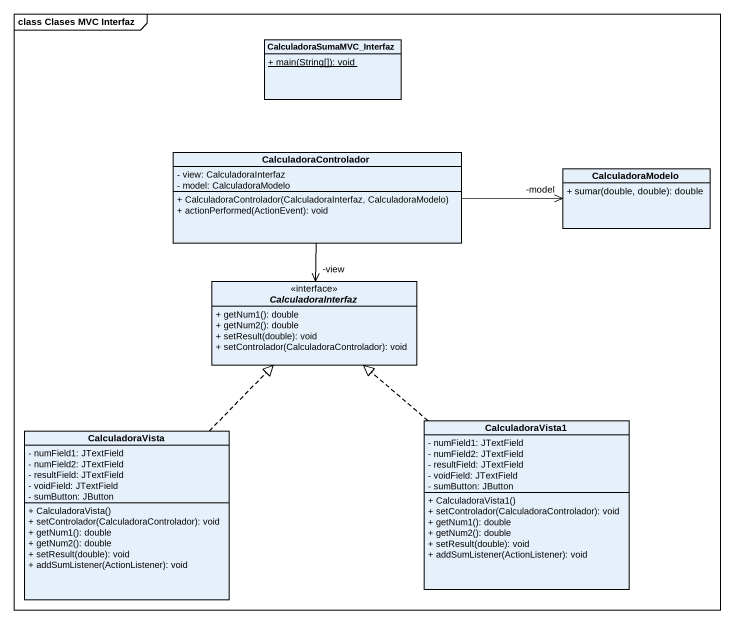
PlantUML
@startuml
mainframe class Clases MVC Interfaz
hide circle
hide empty members
skinparam classAttributeIconSize 0
class CalculadoraSumaMVC_Interfaz {
  {static} + main(String[]): void
}
class CalculadoraControlador {
  - view: CalculadoraInterfaz
  - model: CalculadoraModelo
  + CalculadoraControlador(CalculadoraInterfaz, CalculadoraModelo)
  + actionPerformed(ActionEvent): void
}
class CalculadoraModelo {
  + sumar(double, double): double
}
interface CalculadoraInterfaz {
  + getNum1(): double
  + getNum2(): double
  + setResult(double): void
  + setControlador(CalculadoraControlador): void
}
class CalculadoraVista1 {
  - numField1: JTextField
  - numField2: JTextField
  - resultField: JTextField
  - voidField: JTextField
  - sumButton: JButton
  + CalculadoraVista1()
  + setControlador(CalculadoraControlador): void
  + getNum1(): double
  + getNum2(): double
  + setResult(double): void
  + addSumListener(ActionListener): void
}
class CalculadoraVista {
  - numField1: JTextField
  - numField2: JTextField
  - resultField: JTextField
  - voidField: JTextField
  - sumButton: JButton
  + CalculadoraVista()
  + setControlador(CalculadoraControlador): void
  + getNum1(): double
  + getNum2(): double
  + setResult(double): void
  + addSumListener(ActionListener): void
}
CalculadoraControlador -right-> "-model" CalculadoraModelo
CalculadoraControlador --> "-view" CalculadoraInterfaz
CalculadoraVista1 .up.|> CalculadoraInterfaz
CalculadoraVista .up.|> CalculadoraInterfaz
@enduml
